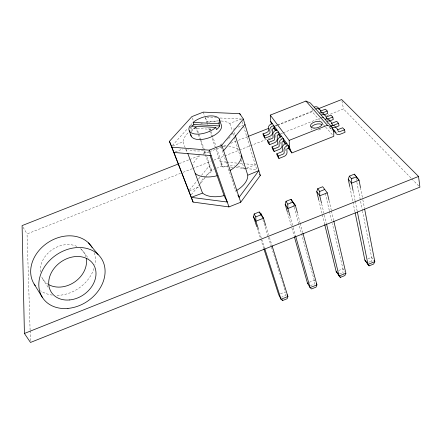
<?xml version="1.0" encoding="UTF-8"?>
<svg xmlns="http://www.w3.org/2000/svg" width="442" height="442" viewBox="0 0 442 442"><rect width="100%" height="100%" fill="white"/><g stroke="black" fill="none" stroke-linecap="round" stroke-linejoin="round"><path stroke-width="0.33" stroke-dasharray="2.21 1.66" d="M343.567 273.581L342.909 272.587L342.942 268.802L332.318 223.414M372.225 262.095L371.518 261.123L371.595 257.321L362.573 211.353M211.105 129.318L190.679 128.114L191.314 127.202M191.303 194.734L204.939 177.877M205.364 177.352L210.906 170.502L214.077 169.247M189.502 190.049L198.093 179.529M198.524 179.004L201.099 175.844M201.53 175.319L209.265 165.849L212.027 171.413L211.707 171.568A25.012 13.879 -19.1 0 0 205.276 176.281M172.352 145.551L187.795 128.351M190.519 125.313L192.336 123.29M236.337 192.148L235.724 190.988L236.067 190.822M229.061 171.01L229.415 170.844M220.304 144.744L220.663 144.573A26.266 13.056 -19.3 0 0 221.818 143.899M205.254 152.175L204.922 152.33A25.553 13.542 -19.2 0 0 202.027 154.131M280.504 293.819L285.455 291.836L285.515 295.593L281.554 297.179M309.289 282.283L314.229 280.305L314.903 281.449M338.627 270.526L342.942 268.802L344.788 271.587M367.904 258.797L371.595 257.321L373.601 260.04M310.29 285.665L314.245 284.079L314.229 280.305L299.173 225.166M339.528 273.946L342.909 272.587M368.705 262.25L371.518 261.123M290.156 202.243L291.4 201.751M352.583 177.43L353.821 176.938M216.619 168.242L221.696 166.236L227.873 166.827M331.577 128.114L330.423 128.572L330.157 127.324M189.253 190.856L199.679 186.734M237.779 166.352A25.012 13.879 -19.1 0 1 244.111 168.938L246.089 168.374M246.702 168.131L255.249 164.75L243.763 163.711M172.662 146.081L183.005 141.805A26.266 13.056 -19.3 0 1 189.204 131.832M221.21 120.97A26.266 13.056 -19.3 0 1 229.707 123.417L241.404 119.014L241.039 117.826M175.17 151.954L182.607 149.026M234.481 128.589L233.304 129.263M238.183 127.13L243.122 125.185M179.308 163.59L188.938 159.794M189.579 159.54L199.845 155.49M203.055 154.225L208.828 151.943M209.469 151.694L226.796 144.86M230.647 143.341L235.779 141.313M238.343 140.302L247.327 136.76M274.918 125.876L276.847 125.114M277.488 124.859L313.422 110.688M275.593 126.136L276.88 125.627M277.521 125.373L312.168 111.71L319.826 120.434M30.1 330.086L27.05 233.917L180.458 173.352M183.027 172.336L192.01 168.789M192.657 168.535L211.27 161.186M213.834 160.17L224.105 156.114M224.746 155.86L238.868 150.286M239.509 150.031L271.603 137.363M280.593 133.815L282.515 133.053M283.156 132.799L319.743 118.357M320.389 118.102L322.312 117.34M326.804 115.566L343.495 108.975L411.248 178.303M226.188 162.12L220.105 161.568L223.028 167.065L223.376 166.954A25.012 13.879 -19.1 0 1 227.448 166.192M314.754 109.505L315.422 109.356M216.724 117.854L205.066 117.301L206.613 121.859M220.149 118.014L241.404 119.014M226.868 162.181L237.006 163.098M239.708 163.341L243.083 163.65M230.619 167.087L233.365 167.347M236.111 167.606L245.039 168.457M245.724 168.524L256.708 169.568L243.382 125.55M411.729 178.795L418.939 186.165M238.028 149.402L237.879 149.247A25.553 13.542 -19.2 0 0 228.829 146.484M326.815 122.633L327.693 123.616M329.102 127.092L332.268 130.655M323.428 124.539L325.229 126.589M325.682 127.103L332.892 135.313M81.433 249.454L88.737 258.647M286.532 144.589L287.289 145.622M280.642 137.572L281.841 139.219M285.852 144.705L287.051 146.352M42.703 278.885L48.532 287.902M23.089 227.265L27.05 233.917M205.381 117.87L207.906 122.417M186.181 149.087L187.369 152.286M183.038 141.998L187.049 152.788M190.298 127.047L190.679 128.114M196.37 126.953L200.922 139.887M201.154 140.534L204.569 150.236M204.795 150.882L205.928 154.098M206.834 156.661L212.027 171.413M192.331 117.904L193.469 121.13M195.53 126.959L199.646 138.628M199.878 139.274L203.082 148.352M204 150.943L205.143 154.181M205.37 154.833L210.906 170.502M208.707 151.495L209.817 154.683M203.303 112.124L204.624 116.008M206.834 122.511L207.497 124.462M208.828 128.368L209.491 130.324M209.712 130.976L221.696 166.236M209.884 128.263L210.762 130.86M210.983 131.506L216.044 146.446M216.481 147.744L223.028 167.065M220.945 146.667L235.724 190.988M257.122 227.906L260.498 238.365M260.708 239.017L263.664 248.166M258.233 228.42L264.57 248.1M229.857 123.561L232.105 130.666M232.923 133.252L233.945 136.484M234.149 137.13L240.315 156.628M241.349 159.91L244.255 169.098M262.863 219.724L268.206 236.768M268.41 237.426L271.283 246.603M271.487 247.255L285.04 290.521M234.277 132.335L235.094 134.943M265.929 226.094L268.603 234.652M269.421 237.282L271.885 245.183M242.194 121.627L243.183 124.898M287.609 212.829L291.726 227.398M291.913 228.061L294.157 236.006M289.902 215.751L293.052 226.956M293.234 227.619L295.643 236.188M293.549 204.574L294.096 206.569M294.278 207.232L298.991 224.503M297.554 213.436L300.068 222.696M300.245 223.359L302.759 232.619M318.71 199.723L324.743 224.547M321.677 203.839L324.251 214.53M324.411 215.199L326.345 223.216M325.29 193.386L329.351 210.735M329.505 211.403L331.693 220.746M329.13 200.872L331.301 210.254M331.456 210.928L333.633 220.309M349.904 187.242L352.81 201.392M352.948 202.066L355.02 212.177M353.18 191.226L355.081 200.629M355.213 201.298L357.252 211.37M356.075 178.225L356.738 181.607M356.871 182.286L362.44 210.674M341.92 100.898L343.495 108.975M360.484 187.596L362.694 199.044M362.827 199.718L364.517 208.475M271.123 128.965L271.228 130.125A4 3.348 -36.5 0 1 270.769 132.202M275.703 135.313L275.802 136.484A4.072 3.381 -36.2 0 1 275.09 138.981M280.443 141.888L280.543 143.075A4.144 3.414 -35.8 0 1 280.051 145.203M285.355 148.623L285.455 149.904A4.221 3.448 -35.5 0 1 285.151 151.639M312.085 109.141L312.168 111.71M30.122 330.771L30.448 341.075M320.549 129.174A6.122 3.155 -14 0 1 317.649 130.324M312.129 130.025A6.122 3.155 -14 0 1 311.002 128.672M337.274 132.451A4.276 3.381 -40.8 0 1 336.368 132.506M191.452 131.838A16.1 7.89 -19.3 0 1 195.579 127.18M200.563 124.196A16.1 7.89 -19.3 0 1 202.442 123.384M206.364 122.119A16.1 7.89 -19.3 0 1 219.53 122.804M232.553 133.025A26.266 13.056 -19.3 0 1 230.531 136.456M230.078 137.026A26.266 13.056 -19.3 0 1 227.044 140.12M203.596 150.523A26.266 13.056 -19.3 0 1 187.844 149.203M190.867 130.473A26.266 13.056 -19.3 0 1 196.027 127.114M208.906 122.141A26.266 13.056 -19.3 0 1 218.619 120.887M192.502 166.568A25.553 13.542 -19.2 0 1 199.928 155.678M219.326 147.092A25.553 13.542 -19.2 0 1 221.193 146.788M223.017 146.567A25.553 13.542 -19.2 0 1 225.669 146.407M200.093 183.949A25.012 13.879 -19.1 0 1 204.784 176.75M230.1 165.921A25.012 13.879 -19.1 0 1 234.564 165.921M80.455 248.608A24.492 19.669 -33.8 0 1 85.963 257.078M48.228 284.344A24.492 19.669 -33.8 0 1 41.531 276.559M40.415 272.04A24.492 19.669 -33.8 0 1 52.67 249.365A24.492 19.669 -33.8 0 1 78.262 247.122M94.439 252.752A34.299 27.553 -33.7 0 1 94.953 264.603M94.002 268.41A34.299 27.553 -33.7 0 1 55.604 295.394M52.272 295.123A34.299 27.553 -33.7 0 1 40.553 290.748"/><path stroke-width="0.66" d="M360.484 187.596L359.053 180.187L354.368 174.159L349.384 176.137L351.6 178.8L351.55 183.17L353.042 190.557M256.703 226.602L253.537 216.795L254.194 213.967L259.205 211.972L261.018 213.823L263.471 218.199L265.725 225.437M287.422 212.166L285.178 204.221L285.996 201.325L291.002 199.336L295.405 205.497L297.378 212.773M318.71 199.723L316.748 191.673L317.732 188.717L322.721 186.734L327.262 192.828L328.97 200.204M349.766 186.568L348.246 179.154L349.384 176.137M333.787 220.983L345.898 273.261L344.87 275.57L340.334 277.394L336.163 271.515L324.743 224.547M191.95 126.29L193.889 124.522L193.132 122.39L193.707 121.876A16.194 7.823 -19.3 0 1 212.287 115.926A16.194 7.823 -19.3 0 1 219.331 123.219L218.978 123.76L219.691 125.942L218.486 127.804L216.547 129.639L215.823 127.451L189.916 125.976L189.541 126.511A16.194 7.823 -19.3 0 0 196.347 134.114A16.194 7.823 -19.3 0 0 215.248 127.987L215.823 127.451M240.73 202.248L260.316 175.463L243.343 119.036L239.779 113.655L203.303 112.124L191.872 116.616L169.424 141.335L193.088 202.088L228.967 206.917L240.73 202.248L221.79 145.219L243.343 119.036M223.613 150.705L244.973 124.456M345.898 273.261L339.064 276.001L326.505 223.884M263.874 248.818L278.648 294.56L281.035 299.267L282.587 300.543L287.145 298.72L287.902 296.51L272.09 245.84M355.158 212.851L364.832 260.029L369.12 265.852L373.645 264.034L374.805 261.675L364.65 209.149M258.233 228.42L255.912 221.204L255.785 216.889L260.83 214.884L263.471 218.199L255.912 221.204L253.537 216.795M289.902 215.751L287.864 208.497L287.797 204.165L292.831 202.16L295.405 205.497L287.864 208.497L285.178 204.221M321.516 203.171L319.743 195.817L319.737 191.469L324.759 189.469M351.6 178.8L356.611 176.811M327.262 192.828L319.743 195.817L316.748 191.673M24.409 333.472L418.541 176.452L419.9 187.148L30.487 342.451L24.409 333.472L22.1 225.602L178.027 164.093M280.863 136.849L279.029 134.346L277.907 134.793L277.2 135.412L277.278 138.534A4.094 3.392 -36 0 1 274.344 142.794L269.521 144.7L268.095 142.622L267.427 140.263L272.239 138.363A1.16 0.967 -36.2 0 0 273.068 137.147L272.847 134.639A4.083 3.387 -36.9 0 1 275.775 130.357L276.896 129.915M326.213 117.047L331.003 115.158L332.782 117.086L333.285 119.506L329.682 120.931M281.681 136.423L280.543 136.876A4.155 3.42 -36.6 0 0 277.548 141.213L277.471 144.584L272.012 146.915L272.681 149.302L274.162 151.457L279.073 149.512A4.166 3.425 -35.7 0 0 282.068 145.197L281.946 142.158L283.874 140.954L286.151 144.07M267.427 140.263L268.852 142.335L273.521 140.49A1.216 1.006 -36 0 0 274.515 139.042L274.311 136.689A4.105 3.398 -36.8 0 1 277.256 132.385L278.388 131.943L279.029 134.346M332.782 117.086L327.456 119.069L326.677 118.445L325.798 116.356A4.149 3.343 -41.3 0 0 321.467 114.937M291.858 152.932L290.162 149.551L289.521 147.081L289.145 140.368L327.395 125.252L332.086 127.246L333.213 129.804L333.743 132.313L333.793 136.34L291.858 152.932L288.256 147.998M286.648 143.175L285.482 143.633A4.232 3.453 -36.2 0 0 282.416 148.031L282.626 150.6A1.204 0.983 -35.5 0 1 281.753 151.844L276.769 153.816L277.438 156.225L278.968 158.463L283.968 156.485A4.243 3.459 -35.4 0 0 287.04 152.109L286.841 149.529A1.216 0.989 -36.1 0 1 287.725 148.269L288.891 147.81L290.162 149.551M272.012 146.915L273.493 149.065L278.245 147.186L279.189 146.374L279.062 143.335A4.177 3.431 -36.4 0 1 282.079 138.976L283.228 138.523L283.874 140.954M336.003 127.003L339.058 125.793L338.561 123.346L333.146 125.368L332.412 124.876L331.478 122.622A4.227 3.376 -40.8 0 0 327.086 121.196M337.682 129.727L342.644 127.766L344.556 129.832L345.047 132.313L340.069 134.285A4.298 3.387 -40.7 0 1 335.649 132.876L334.765 130.749L334.202 130.147L333.434 130.197M276.769 153.816L278.305 156.043L283.14 154.131L283.974 153.545L284.195 152.805L283.991 150.23A4.254 3.464 -36.1 0 1 287.079 145.81L288.245 145.352L288.891 147.81M344.556 129.832L339.042 131.898L338.301 131.407L337.362 129.125A4.304 3.409 -40.4 0 0 332.909 127.694M224.072 195.607L223.702 195.723A25.012 13.879 -19.1 0 1 202.596 193.104L191.264 197.364L227.271 202.044L224.072 195.607L210.038 155.319M236.674 190.458A25.012 13.879 -19.1 0 0 247.763 175.225L258.857 170.606L239.1 197.353L237.873 195.038M271.377 123.898L270.731 121.533L270.266 115.119L305.936 101.063L310.383 103.008L332.086 127.246M272.278 123.633L271.178 124.069A4.011 3.354 -37.3 0 0 268.311 128.296C270.156 132.219 265.625 132.893 263.001 133.838L263.664 136.169L265.04 138.18L269.786 136.307A4.022 3.359 -36.4 0 0 272.653 132.103L272.631 128.904L274.36 127.97L276.349 130.683M169.424 141.335L171.894 147.169L209.259 150.164L221.79 145.219M247.968 136.506L268.504 128.407M318.555 108.66L341.655 99.549L418.541 176.452M263.001 133.838L264.377 135.838C267.012 134.887 271.57 134.213 269.719 130.268A4.033 3.365 -37.2 0 1 272.609 126.025L273.714 125.589L274.36 127.97M322.467 112.909L327.202 111.041L327.71 113.439L324.168 114.837M217.144 175.723L216.768 175.844A25.553 13.542 -19.2 0 1 195.353 173.59L195.22 173.419M320.279 111.124L325.483 109.185L327.202 111.041M193.132 122.39L218.978 123.76M193.889 124.522L219.691 125.942M173.927 152.446L211.154 155.623M322.511 117.296L323.24 117.782M321.737 112.948L320.323 110.307A4.077 3.309 -41.7 0 0 316.047 108.892M338.561 123.346L336.721 121.346L332.014 123.207A1.249 0.995 -41.3 0 1 331.329 123.362M332.108 128.567L333.213 129.804M305.936 101.063L327.395 125.252M356.097 176.701L359.053 180.187L351.55 183.17L348.246 179.154M88.444 242.84L98.096 254.515M294.344 236.669L307.433 283.024L308.196 283.979M336.163 271.515L338.401 274.394M364.832 260.029L369.12 265.852M270.266 115.119L289.145 140.368M374.004 260.587L374.805 261.675L367.982 264.41L357.39 212.044M270.731 121.533L289.521 147.081M273.427 127.694L275.432 130.44M278.239 134.28L280.239 137.02M283.046 140.865L285.449 144.153M317.732 188.717L319.737 191.469M291.002 199.336L292.831 202.16M338.721 274.896L340.334 277.394M354.368 174.159L355.351 175.689M285.996 201.325L287.797 204.165M34.139 284.079L42.288 297.256M259.658 174.391L260.316 175.463M316.257 283.731L316.931 284.875L316.041 287.134L311.494 288.957L310.08 287.62L307.433 283.024M259.205 211.972L260.83 214.884M254.194 213.967L255.785 216.889M286.985 294.759L287.902 296.51L281.035 299.267L264.78 248.752M282.051 299.499L282.587 300.543M319.069 109.472L318.638 108.445A4.055 3.298 -41.8 0 0 314.384 107.03M171.894 147.169L193.088 202.088M187.844 153.567L202.464 192.927M189.259 130.799L191.193 136.147M209.259 150.164L228.967 206.917M219.32 118.97L221.083 124.379A16.1 7.89 -19.3 0 1 208.502 137.954A16.1 7.89 -19.3 0 1 190.8 134.644M261.018 213.823L261.631 215.79M235.299 135.595L247.702 175.021M239.779 113.655L240.139 114.843M241.454 155.159L241.514 155.352A25.553 13.542 -19.2 0 1 229.973 170.513M264.377 135.838L265.04 138.18M295.643 236.188L310.08 287.62L316.931 284.875L302.936 233.282M268.852 142.335L269.521 144.7M273.493 149.065L274.162 151.457M278.305 156.043L278.968 158.463M319.743 113.008A4.127 3.332 -41.4 0 1 324.052 114.428M311.466 126.942A6.122 3.155 -14 0 1 321.732 124.434M331.047 125.622A4.276 3.398 -40.6 0 1 335.484 127.053M335.141 132.202A4.276 3.381 -40.8 0 1 333.787 130.788M325.295 119.202A4.199 3.365 -41 0 1 329.666 120.627M86.24 258.343A24.492 19.669 -33.8 0 1 74.952 281.781A24.492 19.669 -33.8 0 1 48.808 284.681M35.266 285.714A34.299 27.553 -33.7 0 1 47.592 242.796A34.299 27.553 -33.7 0 1 92.102 247.41M314.052 128.114A6.138 3.149 -14.1 0 0 322.345 123.246A6.138 3.149 -14.1 0 0 312.765 122.821A6.138 3.149 -14.1 0 0 314.052 128.114M69.681 299.941A25.244 19.94 -34.6 0 0 94.047 265.443A25.244 19.94 -34.6 0 0 53.322 269.438A25.244 19.94 -34.6 0 0 69.681 299.941M67.941 308.411A35.349 27.929 -34.6 0 0 102.445 260.283A35.349 27.929 -34.6 0 0 45.46 265.427A35.349 27.929 -34.6 0 0 67.941 308.411"/></g></svg>
